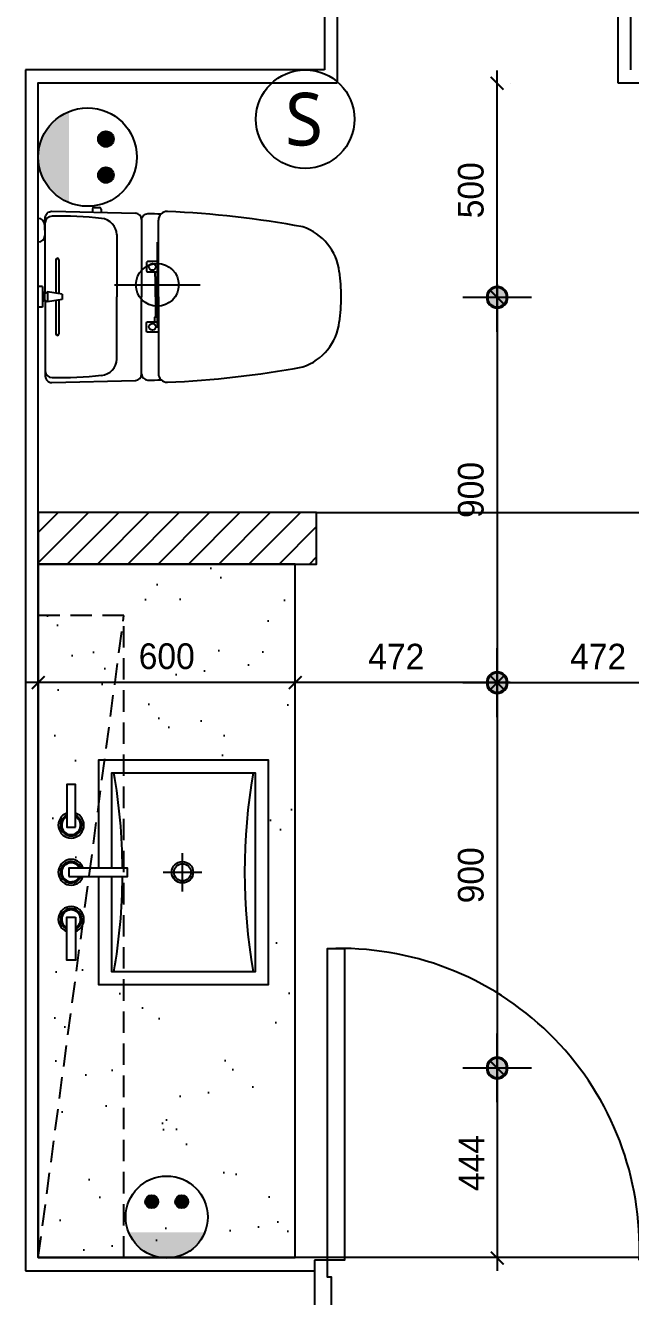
# Model space of a CAD drawing. Header units: millimetres. Extents: x 236955 to 308542, y 30900 to 88969.
# Drawn here: x 299727 to 301140, y 68587 to 71556 of the extents above; entities that cross this region are included whole.
import ezdxf

# ---------------------------------------------------------------- set-up
doc = ezdxf.new("R2010")
doc.units = ezdxf.units.MM
doc.header["$LTSCALE"] = 100
doc.header["$PDMODE"] = 3
doc.linetypes.add('DASHED', pattern=[0.75, 0.5, -0.25])
doc.linetypes.add('HIDDEN', pattern=[0.375, 0.25, -0.125])
doc.layers.get('DEFPOINTS').update_dxf_attribs({"color": 248})
for name, color, linetype in [('03-WAL NEW', 3, 'Continuous'), ('07-DIM WAL', 5, 'Continuous'), ('BATH', 4, 'Continuous'), ('C-LEVEL', 7, 'Continuous'), ('CO-BATH', 6, 'Continuous'), ('CO-DO-FR', 7, 'Continuous'), ('CO-DOOR', 8, 'Continuous'), ('F-WALL1', 2, 'Continuous'), ('FIN', 7, 'Continuous'), ('FUR', 8, 'DASHED'), ('HL', 6, 'HIDDEN'), ('RC-LIGHT', 7, 'Continuous'), ('설비', 140, 'Continuous')]:
    doc.layers.add(name, color=color, linetype=linetype)
doc.styles.add('HY 울릉도 L', font='')
doc.styles.add('코레일둥고', font='Korail_Round_Gothic_Medium.ttf')
doc.styles.get('HY 울릉도 L').set_extended_font_data('HY울릉도L')
doc.dimstyles.new('30', dxfattribs={"dimscale": 30, "dimtxt": 2, "dimasz": 1, "dimexe": 1, "dimexo": 1, "dimgap": 1, "dimtad": 1, "dimdec": 0, "dimrnd": 0.05, "dimdsep": 46, "dimlunit": 6, "dimtxsty": 'HY 울릉도 L', "dimblk": 'ARCHTICK', "dimcen": 2.5, "dimdle": 1, "dimclrd": 133, "dimclre": 133, "dimclrt": 30, "dimadec": 0, "dimazin": 0, "dimtfac": 1, "dimtdec": 0, "dimtix": 1, "dimtmove": 2, "dimatfit": 3, "dimldrblk": 'ARCHTICK', "dimfxl": 1, "dimlwd": -1, "dimlwe": -1, "dimarcsym": 0})

# ---------------------------------------------------------------- blocks, each defined once
blk = doc.blocks.new('flooor')
blk.add_line((274134.6, 70949.5), (274334.6, 70949.5))
blk.add_lwpolyline([(274234.6, 71049.5), (274234.6, 70849.5)])
blk.add_circle((274234.6, 70949.5), 50)
at = {"layer": 'CO-DO-FR'}
blk.add_lwpolyline([(274601.6, 68671.5), (274601.6, 68471.5), (274631.6, 68471.5), (274631.6, 68511.5), (274641.6, 68511.5), (274641.6, 68631.5), (274631.6, 68631.5), (274631.6, 68671.5), (274601.6, 68671.5)], close=True, dxfattribs=at)
at = {"layer": 'CO-DOOR'}
blk.add_lwpolyline([(274671.6, 69399.5), (274671.6, 68671.5), (274631.6, 68671.5), (274631.6, 69399.5)], close=True, dxfattribs=at)
blk.add_arc((274661.6, 68701), 698.6, 357.584, 90.8202, dxfattribs=at)
at = {"layer": 'F-WALL1'}
for p, q in [((274624.6, 72336.5), (274624.6, 71451.5)), ((275339.6, 71766.5), (275339.6, 71451.5)), ((274624.6, 71451.5), (273926.6, 71451.5)), ((273926.6, 71451.5), (273926.6, 68646.5)), ((273926.6, 68646.5), (274601.6, 68646.5)), ((274601.6, 68646.5), (274601.6, 68496.5))]:
    blk.add_line(p, q, dxfattribs=at)
blk = doc.blocks.new('vjswjdjeh')
at = {"layer": '03-WAL NEW'}
h = blk.add_hatch(dxfattribs=at)
h.set_pattern_fill('_USER', color=256, scale=50, angle=45, pattern_type=0)
h.set_pattern_definition([(45, (0, 0), (-35.355339, 35.355339), [])])
h.paths.add_polyline_path([(336945.2, 63745), (337595.2, 63745), (337595.2, 63865), (336945.2, 63865)])
h = blk.add_hatch(dxfattribs=at)
h.set_pattern_fill('AR-SAND', color=8, scale=5)
h.set_pattern_definition([(37.5, (62988.56, -6551.48), (-8.00016, 244.70662), [0, -193.04, 0, -215.9, 0, -206.375]), (7.5, (62988.56, -6551.48), (224.76164, 358.41255), [0, -104.14, 0, -173.99, 0, -66.675]), (327.5, (62832.35, -6551.48), (395.49619, 0.7186), [0, -63.5, 0, -228.6, 0, -298.45]), (317.5, (62832.35, -6551.5), (381.77823, 111.46466), [0, -31.75, 0, -149.86, 0, -171.45])])
h.paths.add_polyline_path([(337545.2, 63749), (336945.2, 63749), (336945.2, 62125), (337545.2, 62125)])
h.paths.add_polyline_path([(337016.9, 63015), (337153.9, 63015), (337153.9, 63035), (337016.9, 63035)], flags=16)
edge = h.paths.add_edge_path(flags=0)
edge.add_arc((335779.5, 63025), 1362.4, 350.174, 359.5794)
edge = h.paths.add_edge_path(flags=0)
edge.add_arc((338789.4, 63025), 1362.4, 170.174, 189.826)
edge = h.paths.add_edge_path(flags=16)
edge.add_line((337086.9, 63035), (337086.9, 63287.5))
edge.add_line((337086.9, 63287.5), (337481.9, 63287.5))
edge.add_line((337481.9, 63287.5), (337481.9, 62762.5))
edge.add_line((337481.9, 62762.5), (337086.9, 62762.5))
edge.add_line((337086.9, 62762.5), (337086.9, 63015))
edge = h.paths.add_edge_path(flags=0)
edge.add_line((337116.9, 63035), (337116.9, 63257.5))
edge.add_line((337116.9, 63257.5), (337451.9, 63257.5))
edge.add_line((337451.9, 63257.5), (337451.9, 62792.5))
edge.add_line((337451.9, 62792.5), (337116.9, 62792.5))
edge.add_line((337116.9, 62792.5), (337116.9, 63015))
edge = h.paths.add_edge_path(flags=0)
edge.add_arc((337281.9, 63025), 20, 0, 360)
edge = h.paths.add_edge_path(flags=0)
edge.add_arc((337281.9, 63025), 25, 0, 360)
edge = h.paths.add_edge_path(flags=0)
edge.add_line((337281.9, 62980), (337281.9, 63070))
edge = h.paths.add_edge_path(flags=0)
edge.add_line((337236.9, 63025), (337326.9, 63025))
edge = h.paths.add_edge_path(flags=0)
edge.add_arc((335779.5, 63025), 1362.4, 0.4206, 9.826)
h.paths.add_polyline_path([(337031.9, 62920), (337031.9, 62820), (337011.9, 62820), (337011.9, 62920)], flags=16)
edge = h.paths.add_edge_path(flags=0)
edge.add_arc((337021.9, 62915), 22, 297.0357, 602.9643)
edge = h.paths.add_edge_path(flags=0)
edge.add_arc((337021.9, 62915), 25, 293.5782, 606.4218)
edge = h.paths.add_edge_path(flags=16)
edge.add_arc((337021.9, 62915), 30, 289.4712, 610.5288)
edge = h.paths.add_edge_path(flags=0)
edge.add_arc((337021.9, 63025), 22, 27.0357, 332.9643)
edge = h.paths.add_edge_path(flags=0)
edge.add_arc((337021.9, 63025), 25, 23.5782, 336.4218)
edge = h.paths.add_edge_path(flags=16)
edge.add_arc((337021.9, 63025), 30, 19.4712, 340.5288)
h.paths.add_polyline_path([(337031.9, 63130), (337031.9, 63230), (337011.9, 63230), (337011.9, 63130)], flags=16)
edge = h.paths.add_edge_path(flags=0)
edge.add_arc((337021.9, 63135), 22, 117.0357, 422.9643)
edge = h.paths.add_edge_path(flags=0)
edge.add_arc((337021.9, 63135), 25, 113.5782, 426.4218)
edge = h.paths.add_edge_path(flags=16)
edge.add_arc((337021.9, 63135), 30, 109.4712, 430.5288)
blk.add_lwpolyline([(336945.2, 63745), (337595.2, 63745), (337595.2, 63865), (336945.2, 63865), (336945.2, 63745)], dxfattribs=at)
at = {"layer": 'BATH'}
for p, q in [((337643.2, 65037.5), (337643.2, 64869)), ((338298.2, 65037.5), (338298.2, 64869))]:
    blk.add_line(p, q, dxfattribs=at)
for points in [[(337590.2, 62125), (336945.2, 62125), (336945.2, 64869), (337643.2, 64869)], [(338298.2, 64869), (339728.2, 64869), (339728.2, 62125), (336945.2, 62125), (336945.2, 64869), (337643.2, 64869)]]:
    blk.add_lwpolyline(points, dxfattribs=at)
at = {"layer": 'C-LEVEL', "color": 8}
blk.add_line((337595.2, 63865), (338488.2, 63865), dxfattribs=at)
at = {"layer": 'CO-BATH', "color": 8}
for p, q in [((337281.9, 62980), (337281.9, 63070)), ((337236.9, 63025), (337326.9, 63025))]:
    blk.add_line(p, q, dxfattribs=at)
for points in [[(337545.2, 63745), (336945.2, 63745), (336945.2, 62125), (337545.2, 62125)], [(337031.9, 63130), (337031.9, 63230), (337011.9, 63230), (337011.9, 63130)], [(337016.9, 63015), (337153.9, 63015), (337153.9, 63035), (337016.9, 63035)], [(337031.9, 62920), (337031.9, 62820), (337011.9, 62820), (337011.9, 62920)]]:
    blk.add_lwpolyline(points, close=True, dxfattribs=at)
for points in [[(337086.9, 63035), (337086.9, 63287.5), (337481.9, 63287.5), (337481.9, 62762.5), (337086.9, 62762.5), (337086.9, 63015)], [(337116.9, 63035), (337116.9, 63257.5), (337451.9, 63257.5), (337451.9, 62792.5), (337116.9, 62792.5), (337116.9, 63015)]]:
    blk.add_lwpolyline(points, dxfattribs=at)
for radius in [25, 20]:
    blk.add_circle((337281.9, 63025), radius, dxfattribs=at)
for centre, radius, start, end in [((335779.5, 63025), 1362.4, 0.4206, 9.826), ((338789.4, 63025), 1362.4, 170.174, 189.826), ((337021.9, 63135), 30, 109.4712, 70.5288), ((337021.9, 63135), 25, 113.5782, 66.4218), ((337021.9, 63135), 22, 117.0357, 62.9643), ((337021.9, 63025), 30, 19.4712, 340.5288), ((337021.9, 63025), 25, 23.5782, 336.4218), ((337021.9, 63025), 22, 27.0357, 332.9643), ((335779.5, 63025), 1362.4, 350.174, 359.5794), ((337021.9, 62915), 30, 289.4712, 250.5288), ((337021.9, 62915), 25, 293.5782, 246.4218), ((337021.9, 62915), 22, 297.0357, 242.9643)]:
    blk.add_arc(centre, radius, start, end, dxfattribs=at)
at = {"layer": 'FIN', "color": 8}
for p, q in [((337186.6, 64549.4), (337186.6, 64369)), ((337225.8, 64369), (337225.8, 64548.3)), ((337128.8, 64514.3), (337128.8, 64369)), ((337128.8, 64223.8), (337128.8, 64369)), ((337186.6, 64188.7), (337186.6, 64369)), ((337225.8, 64369), (337225.8, 64189.7))]:
    blk.add_line(p, q, dxfattribs=at)
at = {"layer": 'FIN', "color": 4}
for p, q in [((336960.2, 64524.7), (336960.2, 64537.2)), ((336960.2, 64524.7), (336960.2, 64512.3)), ((336961.6, 64377), (336961.6, 64541.6)), ((336961.6, 64361), (336961.6, 64196.4))]:
    blk.add_line(p, q, dxfattribs=at)
at = {"layer": 'FIN', "color": 8}
for points in [[(336961.6, 64541.6), (336961.6, 64554, -0.421209), (336976.9, 64569), (337171.9, 64564.4, -0.001659)], [(337186.6, 64549.4, -0.371724), (337201.3, 64563.8, -0.003515), (337232.2, 64562.9, -0.320541)], [(336961.6, 64196.4), (336961.6, 64184, 0.421209), (336976.9, 64169), (337171.9, 64173.7, 0.001659)], [(337186.6, 64188.7, 0.371724), (337201.3, 64174.3, 0.003515), (337232.2, 64175.1, 0.320541)]]:
    blk.add_lwpolyline(points, format="xyb", dxfattribs=at)
at = {"layer": 'FIN', "color": 4}
for centre, radius, start, end in [((336945.2, 64537.2), 15, 0, 90), ((336977.6, 64541.6), 16, 90.6884, 180), ((336945.2, 64512.3), 15, 270, 0), ((336977.6, 64196.4), 16, 180, 269.3116)]:
    blk.add_arc(centre, radius, start, end, dxfattribs=at)
at = {"layer": 'FIN', "color": 8}
for centre, radius, start, end in [((336989.4, 63557.7), 1000, 84.0563, 90.6884), ((337088.8, 64512.5), 40, 2.4871, 84.0563), ((337171.6, 64549.4), 15, 0, 88.6349), ((337245.8, 64548.3), 20, 87.6667, 180), ((337156.8, 62364.2), 2205.9, 79.3919, 87.6667), ((337523.5, 64413.2), 125.5, 6.5759, 71.7036), ((337246.6, 64369), 405.9, 0, 8.3007), ((337246.6, 64369), 405.9, 351.6993, 0), ((337523.5, 64324.8), 125.5, 288.2964, 353.4241), ((337088.8, 64225.5), 40, 275.9437, 357.5129), ((337156.8, 66373.8), 2205.9, 272.3333, 280.6081), ((336989.4, 65180.4), 1000, 269.3116, 275.9437), ((337171.6, 64188.7), 15, 271.3651, 0), ((337245.8, 64189.7), 20, 180, 272.3333)]:
    blk.add_arc(centre, radius, start, end, dxfattribs=at)
at = {"layer": 'FUR', "color": 8}
blk.add_line((336945.2, 62125), (337145.2, 63625), dxfattribs=at)
blk.add_lwpolyline([(336945.2, 62125), (337145.2, 62125), (337145.2, 63625), (336945.2, 63625)], close=True, dxfattribs=at)
at = {"layer": 'HL', "color": 8, "linetype": 'Continuous'}
for p, q in [((337075.5, 64578), (337087.7, 64578)), ((337071.5, 64574), (337071.5, 64566.8)), ((337091.7, 64574), (337091.7, 64566.3)), ((336993.2, 64455.5), (336993.2, 64376.5)), ((337218.8, 64369), (337218.8, 64415.3)), ((337001.3, 64375), (336966.9, 64380.4)), ((337001.3, 64375), (337001.3, 64363)), ((337218.8, 64369), (337218.8, 64322.7)), ((337001.3, 64363), (336966.9, 64357.7)), ((336993.2, 64361.6), (336993.2, 64282.5))]:
    blk.add_line(p, q, dxfattribs=at)
at = {"layer": 'HL', "linetype": 'Continuous'}
for p, q in [((336986.2, 64455.5), (336986.2, 64377.5)), ((336955.2, 64393), (336945.2, 64393)), ((336955.2, 64393), (336955.2, 64345)), ((336959.9, 64376), (336955.2, 64381.4)), ((336966.9, 64380.4), (336959.9, 64376)), ((336959.9, 64376), (336959.9, 64362.1)), ((336966.9, 64380.4), (336966.9, 64357.7)), ((336955.2, 64345), (336945.2, 64345)), ((336959.9, 64362.1), (336955.2, 64356.6)), ((336966.9, 64357.7), (336959.9, 64362.1)), ((336986.2, 64360.5), (336986.2, 64282.5))]:
    blk.add_line(p, q, dxfattribs=at)
at = {"layer": 'HL', "color": 8, "linetype": 'Continuous'}
for points in [[(337225.8, 64451.6), (337201.6, 64451.6, 0.414214), (337197.6, 64447.6), (337197.6, 64431.1, 0.414214), (337201.6, 64427.1), (337217.2, 64427.1), (337225.8, 64427.1)], [(337217.2, 64427.1), (337217.2, 64417.3, 0.414214), (337219.2, 64415.3), (337225.8, 64415.3)], [(337225.8, 64286.5), (337201.6, 64286.5, -0.414214), (337197.6, 64290.5), (337197.6, 64306.9, -0.414214), (337201.6, 64310.9), (337217.2, 64310.9), (337225.8, 64310.9)], [(337217.2, 64310.9), (337217.2, 64320.7, -0.414214), (337219.2, 64322.7), (337225.8, 64322.7)]]:
    blk.add_lwpolyline(points, format="xyb", dxfattribs=at)
for centre in [(337211.6, 64439), (337211.6, 64299)]:
    blk.add_circle(centre, 8, dxfattribs=at)
for centre, radius, start, end in [((337075.5, 64574), 4, 90, 180), ((337087.7, 64574), 4, 0, 90), ((336989.7, 64455.5), 3.5, 0, 180), ((336989.7, 64282.5), 3.5, 180, 0)]:
    blk.add_arc(centre, radius, start, end, dxfattribs=at)
blk.add_blockref('flooor', (62988.6, -6552.5))
blk = doc.blocks.new('1')
at = {"linetype": 'Continuous'}
h = blk.add_hatch(color=4, dxfattribs=at)
h.dxf.hatch_style = 1
edge = h.paths.add_edge_path()
edge.add_arc((11539653.5, -14273503.8), 37.5, 0, 360)
at = {"color": 1, "linetype": 'Continuous'}
for p, q in [((11539653.5, -14273637.1), (11539653.5, -14273370.5)), ((11539520.2, -14273503.8), (11539786.8, -14273503.8))]:
    blk.add_line(p, q, dxfattribs=at)
at = {"color": 4, "linetype": 'Continuous'}
for radius in [41.5, 37.5]:
    blk.add_circle((11539653.5, -14273503.8), radius, dxfattribs=at)
blk = doc.blocks.new('_ArchTick')
at = {"color": 0, "linetype": 'ByBlock', "const_width": 0.15}
blk.add_lwpolyline([(-0.5, -0.5), (0.5, 0.5)], dxfattribs=at)
blk = doc.blocks.new('*D164')
at = {"layer": '07-DIM WAL', "color": 133}
for p, q in [((300828.1, 70950.5), (300828.1, 69990.5)), ((300858.1, 70920.5), (300858.1, 70920.5)), ((300858.1, 70020.5), (300858.1, 70020.5))]:
    blk.add_line(p, q, dxfattribs=at)
at = {"layer": 'DEFPOINTS', "color": 0}
for p in [(300828.1, 70920.5), (300828.1, 70020.5), (300828.1, 70020.5)]:
    blk.add_point(p, dxfattribs=at)
at = {"layer": '07-DIM WAL', "color": 133, "xscale": 30, "yscale": 30, "zscale": 30}
for p, rotation in [((300828.1, 70920.5), 90), ((300828.1, 70020.5), 270)]:
    blk.add_blockref('_ArchTick', p, dxfattribs=dict(at, rotation=rotation))
at = {"layer": '07-DIM WAL', "color": 30, "insert": (300766.8, 70470.5), "char_height": 60, "attachment_point": 5, "rotation": 90, "style": 'HY 울릉도 L'}
blk.add_mtext('900', dxfattribs=at)
blk = doc.blocks.new('*D143')
at = {"layer": '07-DIM WAL', "color": 133}
blk.add_line((300798.1, 70020.5), (301329.6, 70020.5), dxfattribs=at)
at = {"layer": 'DEFPOINTS', "color": 0}
for p in [(300828.1, 70020.5), (301299.6, 70020.5), (301299.6, 70020.5)]:
    blk.add_point(p, dxfattribs=at)
at = {"layer": '07-DIM WAL', "color": 133, "xscale": 30, "yscale": 30, "zscale": 30, "rotation": 180}
blk.add_blockref('_ArchTick', (300828.1, 70020.5), dxfattribs=at)
at = {"layer": '07-DIM WAL', "color": 133, "xscale": 30, "yscale": 30, "zscale": 30}
blk.add_blockref('_ArchTick', (301299.6, 70020.5), dxfattribs=at)
at = {"layer": '07-DIM WAL', "color": 30, "insert": (301063.9, 70081.2), "char_height": 60, "attachment_point": 5, "style": 'HY 울릉도 L'}
blk.add_mtext('472', dxfattribs=at)
blk = doc.blocks.new('*D144')
at = {"layer": '07-DIM WAL', "color": 133}
blk.add_line((300858.1, 70020.5), (300326.6, 70020.5), dxfattribs=at)
at = {"layer": 'DEFPOINTS', "color": 0}
for p in [(300356.6, 70020.5), (300356.6, 70020.5), (300828.1, 70020.5)]:
    blk.add_point(p, dxfattribs=at)
at = {"layer": '07-DIM WAL', "color": 133, "xscale": 30, "yscale": 30, "zscale": 30, "rotation": 180}
blk.add_blockref('_ArchTick', (300356.6, 70020.5), dxfattribs=at)
at = {"layer": '07-DIM WAL', "color": 133, "xscale": 30, "yscale": 30, "zscale": 30}
blk.add_blockref('_ArchTick', (300828.1, 70020.5), dxfattribs=at)
at = {"layer": '07-DIM WAL', "color": 30, "insert": (300592.4, 70081.2), "char_height": 60, "attachment_point": 5, "style": 'HY 울릉도 L'}
blk.add_mtext('472', dxfattribs=at)
blk = doc.blocks.new('*D165')
at = {"layer": '07-DIM WAL', "color": 133}
for p, q in [((300828.1, 70050.5), (300828.1, 69090.5)), ((300858.1, 70020.5), (300858.1, 70020.5)), ((300858.1, 69120.5), (300858.1, 69120.5))]:
    blk.add_line(p, q, dxfattribs=at)
at = {"layer": 'DEFPOINTS', "color": 0}
for p in [(300828.1, 70020.5), (300828.1, 69120.5), (300828.1, 69120.5)]:
    blk.add_point(p, dxfattribs=at)
at = {"layer": '07-DIM WAL', "color": 133, "xscale": 30, "yscale": 30, "zscale": 30}
for p, rotation in [((300828.1, 70020.5), 90), ((300828.1, 69120.5), 270)]:
    blk.add_blockref('_ArchTick', p, dxfattribs=dict(at, rotation=rotation))
at = {"layer": '07-DIM WAL', "color": 30, "insert": (300766.8, 69570.5), "char_height": 60, "attachment_point": 5, "rotation": 90, "style": 'HY 울릉도 L'}
blk.add_mtext('900', dxfattribs=at)
blk = doc.blocks.new('*D166')
at = {"layer": '07-DIM WAL', "color": 133}
for p, q in [((300828.1, 69150.5), (300828.1, 68646.5)), ((300858.1, 69120.5), (300858.1, 69120.5)), ((300798.1, 68676.5), (300798.1, 68676.5))]:
    blk.add_line(p, q, dxfattribs=at)
at = {"layer": 'DEFPOINTS', "color": 0}
for p in [(300828.1, 69120.5), (300828.1, 68676.5), (300828.1, 68676.5)]:
    blk.add_point(p, dxfattribs=at)
at = {"layer": '07-DIM WAL', "color": 133, "xscale": 30, "yscale": 30, "zscale": 30}
for p, rotation in [((300828.1, 69120.5), 90), ((300828.1, 68676.5), 270)]:
    blk.add_blockref('_ArchTick', p, dxfattribs=dict(at, rotation=rotation))
at = {"layer": '07-DIM WAL', "color": 30, "insert": (300768.1, 68898.5), "char_height": 60, "attachment_point": 5, "rotation": 90, "style": 'HY 울릉도 L'}
blk.add_mtext('444', dxfattribs=at)
blk = doc.blocks.new('*D145')
at = {"layer": '07-DIM WAL', "color": 133}
for p, q in [((300828.1, 70890.5), (300828.1, 71450.5)), ((300858.1, 71420.5), (300858.1, 71420.5)), ((300858.1, 70920.5), (300858.1, 70920.5))]:
    blk.add_line(p, q, dxfattribs=at)
at = {"layer": 'DEFPOINTS', "color": 0}
for p in [(300828.1, 71420.5), (300828.1, 71420.5), (300828.1, 70920.5)]:
    blk.add_point(p, dxfattribs=at)
at = {"layer": '07-DIM WAL', "color": 133, "xscale": 30, "yscale": 30, "zscale": 30}
for p, rotation in [((300828.1, 71420.5), 90), ((300828.1, 70920.5), 270)]:
    blk.add_blockref('_ArchTick', p, dxfattribs=dict(at, rotation=rotation))
at = {"layer": '07-DIM WAL', "color": 30, "insert": (300766.8, 71170.5), "char_height": 60, "attachment_point": 5, "rotation": 90, "style": 'HY 울릉도 L'}
blk.add_mtext('500', dxfattribs=at)
blk = doc.blocks.new('*D111')
at = {"layer": '07-DIM WAL', "color": 133}
blk.add_line((300386.6, 70020.5), (299726.6, 70020.5), dxfattribs=at)
at = {"layer": 'DEFPOINTS', "color": 0}
for p in [(299756.6, 70020.5), (299756.6, 70020.5), (300356.6, 70020.5)]:
    blk.add_point(p, dxfattribs=at)
at = {"layer": '07-DIM WAL', "color": 133, "xscale": 30, "yscale": 30, "zscale": 30, "rotation": 180}
blk.add_blockref('_ArchTick', (299756.6, 70020.5), dxfattribs=at)
at = {"layer": '07-DIM WAL', "color": 133, "xscale": 30, "yscale": 30, "zscale": 30}
blk.add_blockref('_ArchTick', (300356.6, 70020.5), dxfattribs=at)
at = {"layer": '07-DIM WAL', "color": 30, "insert": (300056.6, 70081.8), "char_height": 60, "attachment_point": 5, "style": 'HY 울릉도 L'}
blk.add_mtext('600', dxfattribs=at)
blk = doc.blocks.new('SW')
at = {"layer": '설비', "color": 140}
blk.add_circle((11533254.1, -14277699.4), 184, dxfattribs=at)
at = {"layer": '설비', "color": 140, "insert": (11533320, -14277600.8), "char_height": 197.143, "width": 314.327, "attachment_point": 3, "style": '코레일둥고'}
blk.add_mtext('{\\fMalgun Gothic|b0|i0|c129|p50;S}', dxfattribs=at)
blk = doc.blocks.new('egoo')
at = {"layer": '설비'}
h = blk.add_hatch(color=140, dxfattribs=at)
edge = h.paths.add_edge_path()
edge.add_arc((1015645.3, 443433.7), 22.3, 0, 360)
h = blk.add_hatch(color=140, dxfattribs=at)
edge = h.paths.add_edge_path()
edge.add_arc((1015747.7, 443433.7), 22.3, 0, 360)
h = blk.add_hatch(color=140, dxfattribs=at)
edge = h.paths.add_edge_path()
edge.add_line((1015826.3, 443329.1), (1015566.6, 443329.1))
edge.add_ellipse((1015696.5, 443381.5), major_axis=(99, 99), ratio=1, start_angle=156.9578, end_angle=293.0422)
at = {"layer": '설비', "color": 140}
for centre, radius in [((1015696.5, 443381.5), 140), ((1015645.3, 443433.7), 22.3), ((1015747.7, 443433.7), 22.3)]:
    blk.add_circle(centre, radius, dxfattribs=at)

msp = doc.modelspace()

# ---------------------------------------------------------------- hatches: boundary and pattern name
at = {"layer": '설비'}
h = msp.add_hatch(color=10, dxfattribs=at)
edge = h.paths.add_edge_path()
edge.add_arc((300021.6, 68808.1), 15.3, 0, 360)
h = msp.add_hatch(color=10, dxfattribs=at)
edge = h.paths.add_edge_path()
edge.add_arc((300091.6, 68808.1), 15.3, 0, 360)
h = msp.add_hatch(color=10, dxfattribs=at)
edge = h.paths.add_edge_path()
edge.add_line((300145.5, 68736.5), (299967.7, 68736.5))
edge.add_ellipse((300056.6, 68772.3), major_axis=(67.8, 67.8), ratio=1, start_angle=156.9578, end_angle=293.0422)

# ---------------------------------------------------------------- linework, layer by layer
at = {"layer": '설비', "color": 10}
for centre, radius in [((300056.6, 68772.3), 95.8), ((300021.6, 68808.1), 15.3), ((300091.6, 68808.1), 15.3)]:
    msp.add_circle(centre, radius, dxfattribs=at)

# ---------------------------------------------------------------- block references
at = {"layer": 'CO-BATH'}
msp.add_blockref('vjswjdjeh', (-37188.6, 6552.5), dxfattribs=at)
at = {"layer": 'RC-LIGHT', "xscale": -0.6024096385271789, "yscale": 0.6024096385271789, "zscale": 0.6024096385271789, "rotation": 270}
for p in [(8899324.4, -6880678), (8899324.4, -6881578), (8899324.4, -6882478)]:
    msp.add_blockref('1', p, dxfattribs=at)
at = {"layer": '설비', "color": 140, "xscale": 0.625, "yscale": 0.625, "zscale": 0.625}
msp.add_blockref('SW', (-6907903.9, 8994898.7), dxfattribs=at)
at = {"layer": '설비', "color": 140, "xscale": 0.8214285869294655, "yscale": 0.8214285869294655, "zscale": 0.8214285869294655, "rotation": 269.9999999999999}
msp.add_blockref('egoo', (-64334.6, 905570.2), dxfattribs=at)

# ---------------------------------------------------------------- dimensions: what is measured, and where the dimension line sits
at = {"layer": '07-DIM WAL'}
for base, p1, p2, picture, middle in [((300828.1, 71420.5), (300828.1, 70920.5), (300828.1, 71420.5), '*D145', (300766.8, 71170.5)), ((300828.1, 70020.5), (300828.1, 70920.5), (300828.1, 70020.5), '*D164', (300766.8, 70470.5)), ((300828.1, 69120.5), (300828.1, 70020.5), (300828.1, 69120.5), '*D165', (300766.8, 69570.5)), ((300828.1, 68676.5), (300828.1, 69120.5), (300828.1, 68676.5), '*D166', (300768.1, 68898.5))]:
    dim = msp.add_linear_dim(base=base, p1=p1, p2=p2, angle=90, dimstyle='30', dxfattribs=at)
    dim.commit()
    dim.dimension.update_dxf_attribs({"geometry": picture, "text_midpoint": middle})
for base, p1, p2, picture, middle in [((299756.6, 70020.5), (300356.6, 70020.5), (299756.6, 70020.5), '*D111', (300056.6, 70081.8)), ((300356.6136201, 70020.5), (300828.1136201, 70020.5), (300356.6136201, 70020.5), '*D144', (300592.3636201, 70081.1919946)), ((301299.6136201, 70020.5), (300828.1136201, 70020.5), (301299.6136201, 70020.5), '*D143', (301063.8636201, 70081.1919946))]:
    dim = msp.add_linear_dim(base=base, p1=p1, p2=p2, dimstyle='30', dxfattribs=at)
    dim.commit()
    dim.dimension.update_dxf_attribs({"geometry": picture, "text_midpoint": middle})

doc.saveas('drawing.dxf')
